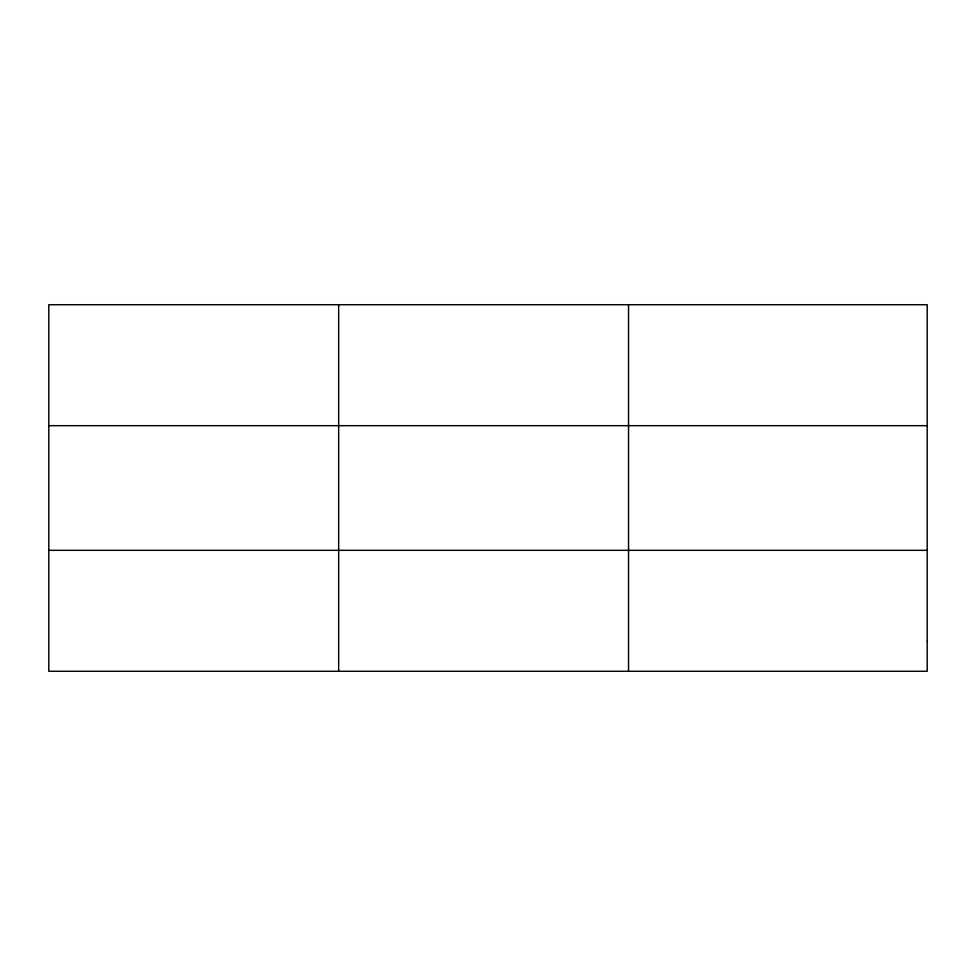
<?xml version="1.0" encoding="UTF-8"?>
<svg xmlns="http://www.w3.org/2000/svg" width="976" height="976" viewBox="0 0 976 976"><rect width="100%" height="100%" fill="white"/><g stroke="black" fill="none" stroke-linecap="round" stroke-linejoin="round"><path stroke-width="1.46" d="M338.672 671.281L338.672 304.719M628.544 671.281L628.544 304.719M48.8 425.682L927.2 425.682M48.8 550.318L927.2 550.318M927.2 641.049L927.2 671.281L48.8 671.281L48.8 304.719L927.2 304.719L927.2 641.049"/></g></svg>
